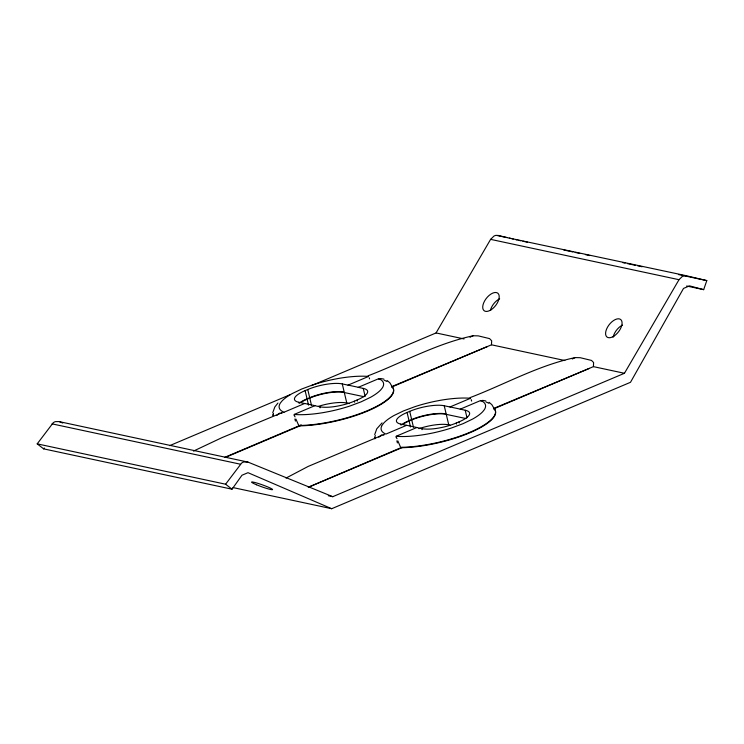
<?xml version="1.0" encoding="UTF-8"?>
<svg xmlns="http://www.w3.org/2000/svg" width="744" height="744" viewBox="0 0 744 744"><rect width="100%" height="100%" fill="white"/><g stroke="black" fill="none" stroke-linecap="round" stroke-linejoin="round"><path stroke-width="1.12" d="M391.502 387.131L491.468 344.807L491.672 340.789L489.571 338.613L478.271 335.87L473.231 335.758C436.393 343.533 403.174 362.384 368.271 375.729L368.075 375.748M493.467 408.958L593.424 366.634L593.6 362.523L591.526 360.44L580.236 357.706L575.186 357.594C538.358 365.369 505.13 384.211 470.227 397.566L470.031 397.584M272.732 412.818L274.815 406.977L277.949 403.043M374.697 434.654L376.771 428.814L382.063 422.89M686.647 286.003L703.675 289.649L706.8 280.609L686.061 275.671L496.229 235.327A8.054 6.622 -77.9 0 0 493.914 236.118L490.612 239.363L436.058 332.94L311.494 385.643M328.337 495.736L332.773 496.685L624.449 373.283L679.002 279.697L682.304 276.461A8.054 6.622 -77.9 0 1 684.61 275.671L686.061 275.671M332.773 496.685L247.947 462.08L59.018 421.588L55.456 421.625A8.054 6.622 -77.9 0 0 53.233 422.75L37.2 443.861L43.636 448.855L44.259 447.981M43.636 448.855L232.026 489.199L241.977 475.23L247.994 472.682L331.703 508.71L481.005 445.544M37.2 443.861L225.59 484.204L241.623 463.094A8.054 6.622 -77.9 0 1 243.846 461.968L247.947 462.08M470.059 337.32L470.552 336.976M572.266 358.98L575.186 357.594M471.054 336.66L473.231 335.758M286.031 478.066L308.156 466.432L384.127 434.459M193.496 451.078L222.158 437.556L282.162 412.632M308.276 487.255L400.867 447.721A61.91 17.577 -13.3 0 0 469.669 432.841A61.91 17.577 -13.3 0 0 493.802 408.4L589.453 368.354M224.762 457.346L300.995 425.001M169.706 445.628L290.225 394.646M299.125 403.35L298.874 402.281A25.436 7.217 -13.3 0 1 305.114 390.628L307.756 389.512A25.436 7.217 -13.3 0 1 342.277 383.913L348.015 385.141A39.162 19.288 67.1 0 1 348.657 385.225L357.576 387.131A39.162 19.288 67.1 0 1 358.245 387.336L363.258 388.405L365.155 396.45M299.637 402.848A25.436 7.217 -13.3 0 1 307.058 398.821L309.69 397.705A25.436 7.217 -13.3 0 1 342.919 391.883L343.598 391.595M300.967 402.374A25.436 7.217 -13.3 0 1 307.142 399.203L309.783 398.087A25.436 7.217 -13.3 0 1 343.003 392.265L363.974 396.701M283.938 412.25L304.603 403.508A39.162 19.288 67.1 0 1 305.254 403.592L314.173 405.499A39.162 19.288 67.1 0 1 314.842 405.694L319.855 406.773A25.436 7.217 -13.3 0 0 354.377 401.174L357.008 400.058A25.436 7.217 -13.3 0 0 363.258 388.405M348.015 385.141L368.559 376.445A53.968 15.317 -13.3 0 0 344.574 377.506A51.987 14.759 -13.3 0 0 338.148 378.51L333.042 379.496A54.386 15.438 -13.3 0 0 312.908 384.843L301.59 389.066L292.048 393.669A54.386 15.438 -13.3 0 0 281.874 401.146L280.451 402.923A51.987 14.759 -13.3 0 0 279.614 404.438A53.968 15.317 -13.3 0 0 283.957 412.241M314.842 405.694L294.178 414.445A53.968 15.317 -13.3 0 0 318.162 413.385A51.987 14.759 -13.3 0 0 324.589 412.371L329.694 411.395A54.386 15.438 -13.3 0 0 349.82 406.047L361.147 401.825L370.689 397.222A54.386 15.438 -13.3 0 0 380.863 389.744L382.286 387.968A51.987 14.759 -13.3 0 0 383.123 386.443A53.968 15.317 -13.3 0 0 378.78 378.649M358.245 387.336L378.798 378.64M295.917 419.077L298.911 425.884A61.91 17.577 -13.3 0 0 367.713 411.004A61.91 17.577 -13.3 0 0 391.846 386.564L487.497 346.518M226.241 457.048L301.45 425.224M401.081 425.187L400.83 424.108A25.436 7.217 -13.3 0 1 407.08 412.464L409.712 411.348A25.436 7.217 -13.3 0 1 444.233 405.75L449.971 406.977A39.162 19.288 67.1 0 1 450.613 407.061L459.532 408.968A39.162 19.288 67.1 0 1 460.211 409.163L465.223 410.242L466.99 417.747M402.839 423.829A25.436 7.217 -13.3 0 1 409.014 420.658L411.655 419.542A25.436 7.217 -13.3 0 1 444.875 413.711L445.554 413.422M402.923 424.21A25.436 7.217 -13.3 0 1 409.107 421.039L411.739 419.923A25.436 7.217 -13.3 0 1 444.968 414.092L465.93 418.537M465.223 410.242A25.436 7.217 -13.3 0 1 458.974 421.894L456.332 423.011A25.436 7.217 -13.3 0 1 421.811 428.609L416.798 427.53A39.162 19.288 67.1 0 0 416.129 427.335L407.21 425.419A39.162 19.288 67.1 0 0 406.568 425.336L385.894 434.087A53.968 15.317 -13.3 0 1 381.588 426.275M449.971 406.977L470.524 398.282A53.968 15.317 -13.3 0 0 446.539 399.342A51.987 14.759 -13.3 0 0 440.104 400.346L434.998 401.332A54.386 15.438 -13.3 0 0 414.873 406.68L403.555 410.902L394.004 415.505A54.386 15.438 -13.3 0 0 383.83 422.983L382.416 424.759A51.987 14.759 -13.3 0 0 381.579 426.275M416.798 427.53L396.134 436.282A53.968 15.317 -13.3 0 0 420.118 435.221A51.987 14.759 -13.3 0 0 426.545 434.208L431.659 433.222A54.386 15.438 -13.3 0 0 451.785 427.874L463.103 423.652L472.645 419.049A54.386 15.438 -13.3 0 0 482.828 411.572L484.242 409.795A51.987 14.759 -13.3 0 0 485.079 408.279A53.968 15.317 -13.3 0 0 480.745 400.477M460.211 409.172L480.764 400.477M308.453 487.236L402.476 447.46M481.191 445.461L630.494 382.295L683.513 288.421L689.539 285.873L703.675 289.649M279.223 413.348L279.884 413.125M381.179 435.184L381.839 434.961M380.63 378.51L383.885 379.115M482.586 400.346L485.841 400.951M518.41 240.266L520.679 240.758M522.948 241.242L527.487 242.219M563.803 249.993L572.889 251.937M575.159 252.421L579.697 253.397M585.37 254.606L589.908 255.583M622.821 262.632L625.09 263.116M627.359 263.599L635.302 265.301M637.571 265.785L642.109 266.761M678.426 274.536L706.8 280.609M490.612 239.363L679.002 279.697M436.058 332.94L464.061 338.939M491.468 344.807L564.863 360.524M593.424 366.634L624.449 373.283M318.423 406.354A25.436 7.217 -13.3 0 1 346.788 403.006L349.41 403.574M418.9 428.674A25.436 7.217 -13.3 0 1 448.744 424.843L450.055 425.122M298.874 402.281L304.603 403.508M400.83 424.108L406.568 425.336M52.043 423.866L240.433 464.209M232.965 487.571L331.703 508.71M497.68 235.327L506.748 237.485M509.342 238.108L510.635 238.415M511.928 238.722L513.23 239.038M515.815 239.652L517.117 239.959M59.557 421.736L62.738 423.029M489.078 402.318L491.868 404.699L493.495 407.489M387.122 380.491L389.912 382.862L391.53 385.652M225.59 484.204L232.026 489.199M298.632 425.466L298.651 425.494A61.91 17.577 -13.3 0 0 367.61 410.595A61.91 17.577 -13.3 0 0 391.688 386.099M395.975 437.026L397.026 438.7M294.001 415.161L295.07 416.873M493.663 407.963L493.653 407.935A61.91 17.577 -13.3 0 1 469.576 432.422A61.91 17.577 -13.3 0 1 400.598 447.302L397.873 440.913M458.974 421.894L459.215 422.918M456.332 423.011L456.574 424.034M444.233 405.75L448.744 424.843M421.811 428.609L422.062 429.679M409.712 411.348L411.655 419.542M411.739 419.923L413.45 427.158M407.08 412.464L409.014 420.658M409.107 421.039L410.502 426.954M357.008 400.058L357.25 401.081M354.377 401.174L354.618 402.197M342.277 383.913L346.788 403.006M319.855 406.773L320.106 407.842M307.756 389.512L309.69 397.705M309.783 398.087L311.485 405.322M305.114 390.628L307.058 398.821M307.142 399.203L308.546 405.117M273.029 415.571A61.91 17.577 -13.3 0 1 273.513 414.055M272.927 415.199A61.91 17.577 -13.3 0 1 273.392 413.683M369.554 378.873A10.611 1.172 65.9 0 1 369.21 377.785M282.041 413.125A3.385 0.763 -15.4 0 1 281.306 412.864M276.954 415.375A10.816 8.156 89.3 0 1 279.288 413.571M378.715 379.096A3.385 1.153 -11.1 0 1 380.054 378.994M384.071 380.184A10.816 5.999 37.1 0 1 386.88 381.467M294.875 419.012A10.611 2.055 82.3 0 1 295.433 421.085M294.698 414.985A2.223 0.725 9 0 1 294.41 414.845M374.892 438.839A61.91 17.577 -13.3 0 1 374.995 437.398M374.79 438.467A61.91 17.577 -13.3 0 1 375.348 435.519M471.64 401.072A10.611 1.172 65.9 0 1 471.175 399.621M383.997 434.952A3.385 0.763 -15.4 0 1 383.262 434.701M378.91 437.212A10.816 8.156 89.3 0 1 381.244 435.398M480.68 400.932A3.385 1.153 -11.1 0 1 482.01 400.83M486.027 402.02A10.816 5.999 37.1 0 1 488.836 403.295M396.84 440.848A10.611 2.055 82.3 0 1 397.398 442.913M396.654 436.821A2.223 0.725 9 0 1 396.375 436.682M613.121 337.209A11.114 5.905 -53.1 0 1 622.514 325.1M490.361 310.462A11.114 5.905 -53.1 0 1 499.652 298.79M614.06 336.028A11.114 5.868 -52.1 0 0 620.868 319.678A11.114 5.868 -52.1 0 0 606.574 329.108A11.114 5.868 -52.1 0 0 614.06 336.028M491.198 309.718A11.114 5.868 -52.1 0 0 498.006 293.368A11.114 5.868 -52.1 0 0 483.712 302.799A11.114 5.868 -52.1 0 0 491.198 309.718M256.475 484.753A11.114 1.014 19.7 0 0 272.555 489.599A11.114 1.014 19.7 0 0 257.257 483.163A11.114 1.014 19.7 0 0 256.475 484.753"/></g></svg>
